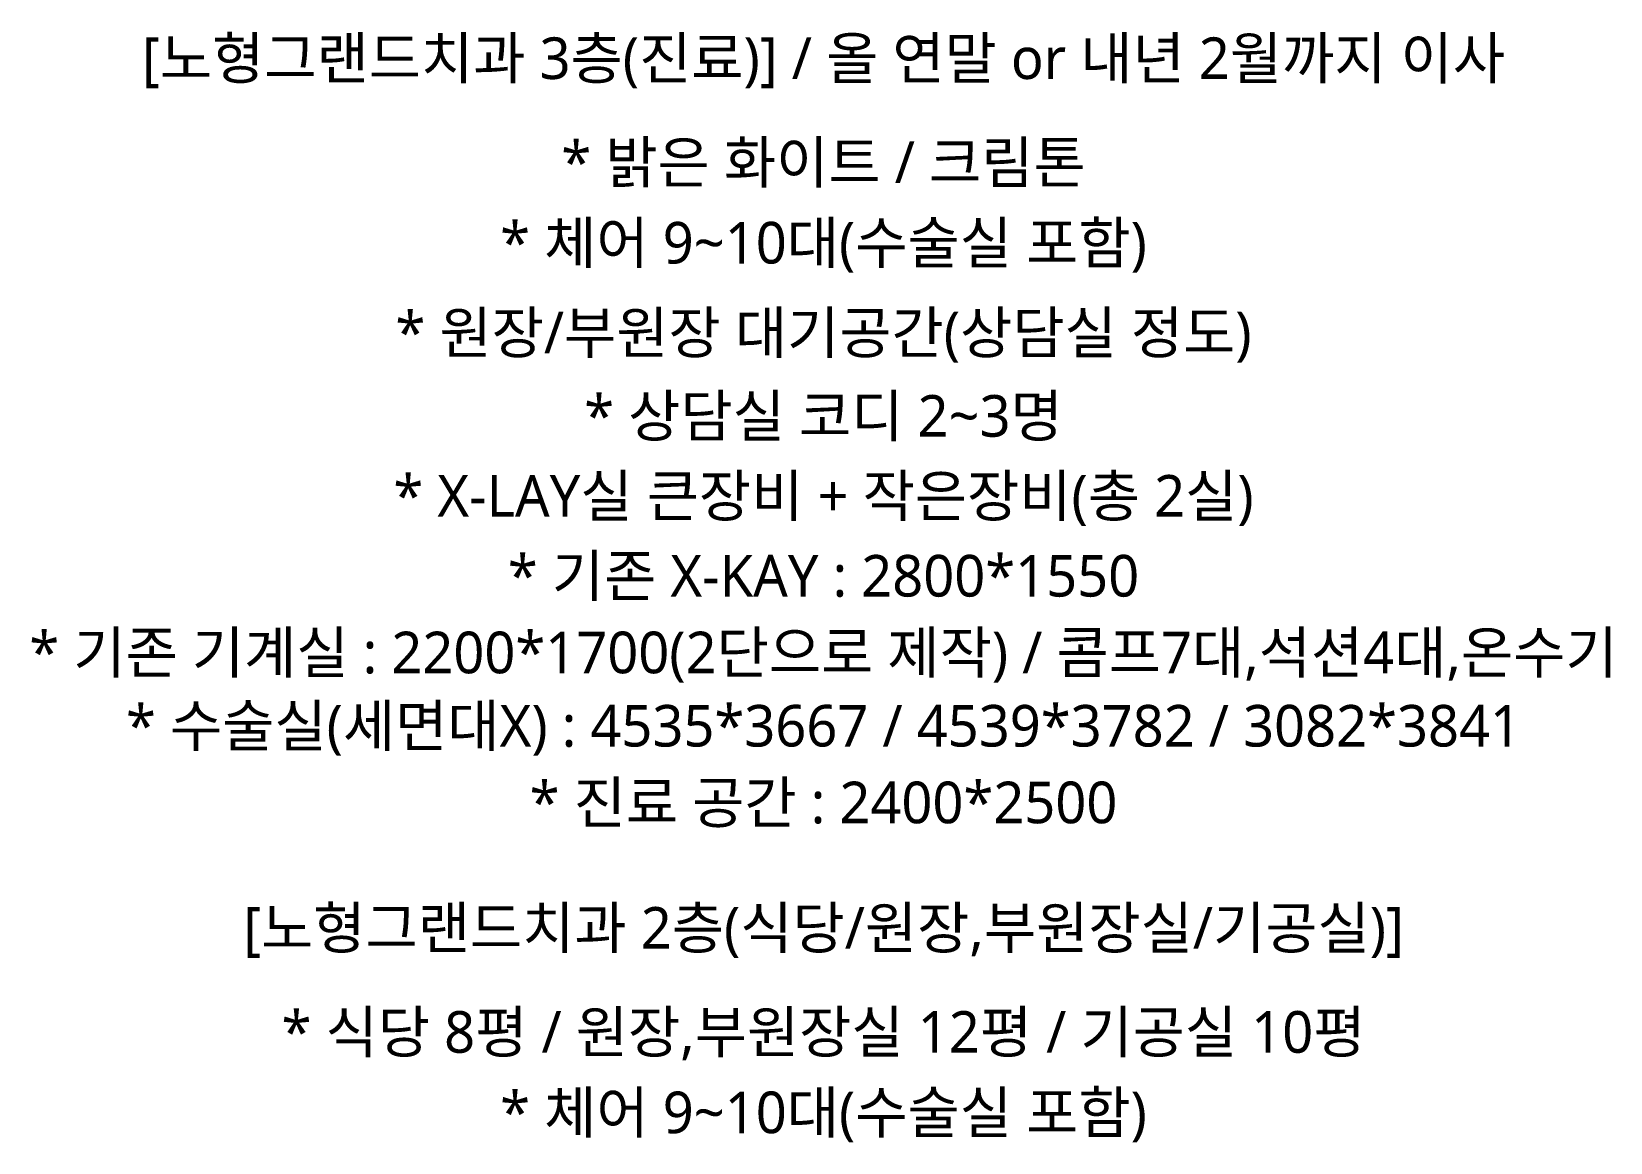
# Model space of a CAD drawing. Header units: metres. Extents: x 11578468 to 47831421, y -58341524 to -14256839.
# Drawn here: x 23696548 to 23719306, y -29142347 to -29126340 of the extents above; entities that cross this region are included whole.
import ezdxf
from ezdxf.enums import TextEntityAlignment as Align

# ---------------------------------------------------------------- set-up
doc = ezdxf.new("R2010")
doc.units = ezdxf.units.M
doc.header["$LTSCALE"] = 50
doc.header["$MEASUREMENT"] = 0
doc.layers.add('0-ELC TEXT', color=7, linetype='CONTINUOUS')
doc.styles.add('맑은 고딕', font='malgun.ttf')

msp = doc.modelspace()

# ---------------------------------------------------------------- texts
at = {"layer": '0-ELC TEXT', "style": '맑은 고딕'}
for s, p in [('[노형그랜드치과 3층(진료)] / 올 연말 or 내년 2월까지 이사', (23707963.2, -29126723.9)), ('* 밝은 화이트 / 크림톤', (23707963.2, -29128223.9)), ('* 체어 9~10대(수술실 포함)', (23707963.2, -29129382.9)), ('* 원장/부원장 대기공간(상담실 정도)', (23707963.2, -29130677.9)), ('* 상담실 코디 2~3명', (23707963.2, -29131877.9)), ('* X-LAY실 큰장비 + 작은장비(총 2실)', (23707963.2, -29133029.9)), ('* 기존 X-KAY : 2800*1550', (23707963.2, -29134181.9)), ('* 기존 기계실 : 2200*1700(2단으로 제작) / 콤프7대,석션4대,온수기', (23707963.2, -29135286.9)), ('* 수술실(세면대X) : 4535*3667 / 4539*3782 / 3082*3841', (23707963.2, -29136342.9)), ('* 진료 공간 : 2400*2500', (23707963.2, -29137447.9)), ('[노형그랜드치과 2층(식당/원장,부원장실/기공실)]', (23707963.2, -29139254.9)), ('* 식당 8평 / 원장,부원장실 12평 / 기공실 10평', (23707963.2, -29140754.9)), ('* 체어 9~10대(수술실 포함)', (23707963.2, -29141913.9))]:
    msp.add_text(s, height=600, dxfattribs=at).set_placement(p, align=Align.MIDDLE_CENTER)

doc.saveas('drawing.dxf')
